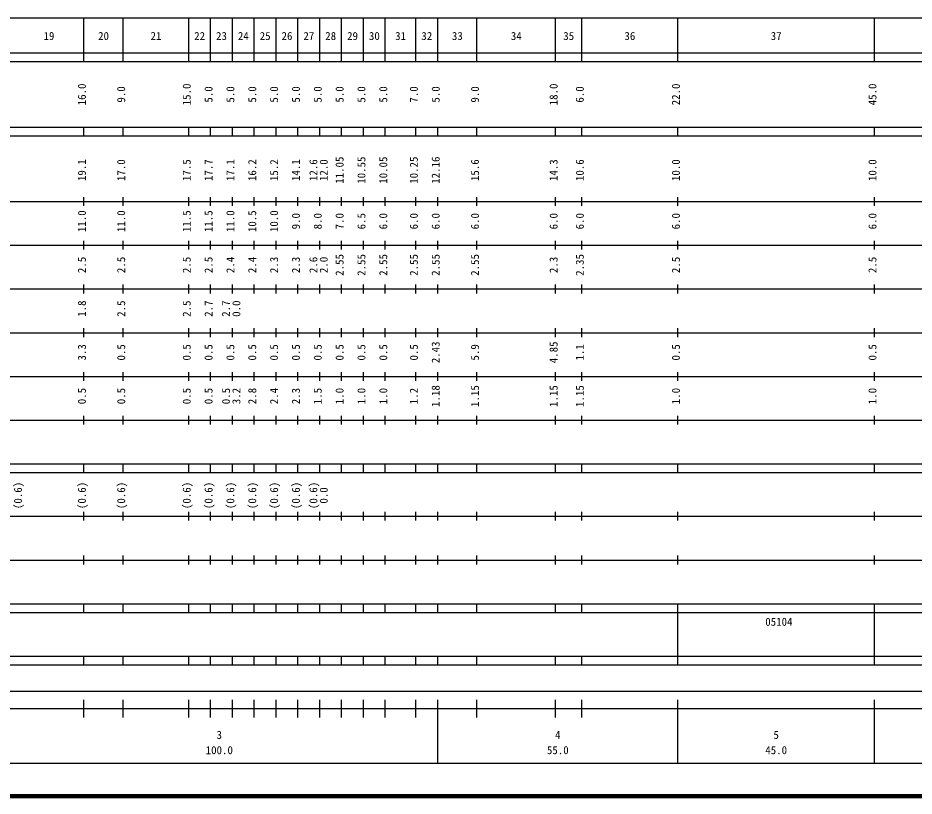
# Model space of a CAD drawing. Units: millimetres on the paper, enlarged 1000 times. Extents: x 40000 to 680000, y 20000 to 380000.
# Drawn here: x 271897 to 477069, y 20000 to 198000 of the extents above; entities that cross this region are included whole.
import ezdxf
from ezdxf.enums import TextEntityAlignment as Align

# ---------------------------------------------------------------- set-up
doc = ezdxf.new("R2010")
doc.units = ezdxf.units.MM
doc.header["$LTSCALE"] = 1000
doc.layers.add('M-TTL', color=2, linetype='Continuous', lineweight=140)
doc.layers.add('M-TTL-BAND', color=7, linetype='Continuous', lineweight=25)
doc.styles.add('ＭＳ ゴシック', font='')
doc.styles.get('ＭＳ ゴシック').set_extended_font_data('MS Gothic')

msp = doc.modelspace()

# ---------------------------------------------------------------- linework, layer by layer
at = {"layer": 'M-TTL'}
msp.add_line((40000, 20000), (680000, 20000), dxfattribs=at)
at = {"layer": 'M-TTL-BAND'}
for p, q in [((68000, 198000), (579000, 198000)), ((287000, 188000), (287000, 198000)), ((296000, 188000), (296000, 198000)), ((311000, 188000), (311000, 198000)), ((316000, 188000), (316000, 198000)), ((321000, 188000), (321000, 198000)), ((326000, 188000), (326000, 198000)), ((331000, 188000), (331000, 198000)), ((336000, 188000), (336000, 198000)), ((341000, 188000), (341000, 198000)), ((346000, 188000), (346000, 198000)), ((351000, 188000), (351000, 198000)), ((356000, 188000), (356000, 198000)), ((363000, 188000), (363000, 198000)), ((368000, 188000), (368000, 198000)), ((377000, 188000), (377000, 198000)), ((395000, 188000), (395000, 198000)), ((401000, 188000), (401000, 198000)), ((423000, 188000), (423000, 198000)), ((468000, 188000), (468000, 198000)), ((40000, 190000), (579000, 190000)), ((40000, 188000), (579000, 188000)), ((40000, 173000), (579000, 173000)), ((287000, 171000), (287000, 173000)), ((296000, 171000), (296000, 173000)), ((311000, 171000), (311000, 173000)), ((316000, 171000), (316000, 173000)), ((321000, 171000), (321000, 173000)), ((326000, 171000), (326000, 173000)), ((331000, 171000), (331000, 173000)), ((336000, 171000), (336000, 173000)), ((341000, 171000), (341000, 173000)), ((346000, 171000), (346000, 173000)), ((351000, 171000), (351000, 173000)), ((356000, 171000), (356000, 173000)), ((363000, 171000), (363000, 173000)), ((368000, 171000), (368000, 173000)), ((377000, 171000), (377000, 173000)), ((395000, 171000), (395000, 173000)), ((401000, 171000), (401000, 173000)), ((423000, 171000), (423000, 173000)), ((468000, 171000), (468000, 173000)), ((40000, 171000), (579000, 171000)), ((40000, 156000), (579000, 156000)), ((287000, 155000), (287000, 157000)), ((296000, 155000), (296000, 157000)), ((311000, 155000), (311000, 157000)), ((316000, 155000), (316000, 157000)), ((321000, 155000), (321000, 157000)), ((326000, 155000), (326000, 157000)), ((331000, 155000), (331000, 157000)), ((336000, 155000), (336000, 157000)), ((341000, 155000), (341000, 157000)), ((346000, 155000), (346000, 157000)), ((351000, 155000), (351000, 157000)), ((356000, 155000), (356000, 157000)), ((363000, 155000), (363000, 157000)), ((368000, 155000), (368000, 157000)), ((377000, 155000), (377000, 157000)), ((395000, 155000), (395000, 157000)), ((401000, 155000), (401000, 157000)), ((423000, 155000), (423000, 157000)), ((468000, 155000), (468000, 157000)), ((46000, 146000), (579000, 146000)), ((287000, 145000), (287000, 147000)), ((296000, 145000), (296000, 147000)), ((311000, 145000), (311000, 147000)), ((316000, 145000), (316000, 147000)), ((321000, 145000), (321000, 147000)), ((326000, 145000), (326000, 147000)), ((331000, 145000), (331000, 147000)), ((336000, 145000), (336000, 147000)), ((341000, 145000), (341000, 147000)), ((346000, 145000), (346000, 147000)), ((351000, 145000), (351000, 147000)), ((356000, 145000), (356000, 147000)), ((363000, 145000), (363000, 147000)), ((368000, 145000), (368000, 147000)), ((377000, 145000), (377000, 147000)), ((395000, 145000), (395000, 147000)), ((401000, 145000), (401000, 147000)), ((423000, 145000), (423000, 147000)), ((468000, 145000), (468000, 147000)), ((52000, 136000), (579000, 136000)), ((287000, 135000), (287000, 137000)), ((296000, 135000), (296000, 137000)), ((311000, 135000), (311000, 137000)), ((316000, 135000), (316000, 137000)), ((321000, 135000), (321000, 137000)), ((326000, 135000), (326000, 137000)), ((331000, 135000), (331000, 137000)), ((336000, 135000), (336000, 137000)), ((341000, 135000), (341000, 137000)), ((346000, 135000), (346000, 137000)), ((351000, 135000), (351000, 137000)), ((356000, 135000), (356000, 137000)), ((363000, 135000), (363000, 137000)), ((368000, 135000), (368000, 137000)), ((377000, 135000), (377000, 137000)), ((395000, 135000), (395000, 137000)), ((401000, 135000), (401000, 137000)), ((423000, 135000), (423000, 137000)), ((468000, 135000), (468000, 137000)), ((46000, 126000), (579000, 126000)), ((287000, 125000), (287000, 127000)), ((296000, 125000), (296000, 127000)), ((311000, 125000), (311000, 127000)), ((316000, 125000), (316000, 127000)), ((321000, 125000), (321000, 127000)), ((326000, 125000), (326000, 127000)), ((331000, 125000), (331000, 127000)), ((336000, 125000), (336000, 127000)), ((341000, 125000), (341000, 127000)), ((346000, 125000), (346000, 127000)), ((351000, 125000), (351000, 127000)), ((356000, 125000), (356000, 127000)), ((363000, 125000), (363000, 127000)), ((368000, 125000), (368000, 127000)), ((377000, 125000), (377000, 127000)), ((395000, 125000), (395000, 127000)), ((401000, 125000), (401000, 127000)), ((423000, 125000), (423000, 127000)), ((468000, 125000), (468000, 127000)), ((287000, 115000), (287000, 117000)), ((296000, 115000), (296000, 117000)), ((311000, 115000), (311000, 117000)), ((316000, 115000), (316000, 117000)), ((321000, 115000), (321000, 117000)), ((326000, 115000), (326000, 117000)), ((331000, 115000), (331000, 117000)), ((336000, 115000), (336000, 117000)), ((341000, 115000), (341000, 117000)), ((346000, 115000), (346000, 117000)), ((351000, 115000), (351000, 117000)), ((356000, 115000), (356000, 117000)), ((363000, 115000), (363000, 117000)), ((368000, 115000), (368000, 117000)), ((377000, 115000), (377000, 117000)), ((395000, 115000), (395000, 117000)), ((401000, 115000), (401000, 117000)), ((423000, 115000), (423000, 117000)), ((468000, 115000), (468000, 117000)), ((52000, 116000), (579000, 116000)), ((287000, 105000), (287000, 107000)), ((296000, 105000), (296000, 107000)), ((311000, 105000), (311000, 107000)), ((316000, 105000), (316000, 107000)), ((321000, 105000), (321000, 107000)), ((326000, 105000), (326000, 107000)), ((331000, 105000), (331000, 107000)), ((336000, 105000), (336000, 107000)), ((341000, 105000), (341000, 107000)), ((346000, 105000), (346000, 107000)), ((351000, 105000), (351000, 107000)), ((356000, 105000), (356000, 107000)), ((363000, 105000), (363000, 107000)), ((368000, 105000), (368000, 107000)), ((377000, 105000), (377000, 107000)), ((395000, 105000), (395000, 107000)), ((401000, 105000), (401000, 107000)), ((423000, 105000), (423000, 107000)), ((468000, 105000), (468000, 107000)), ((46000, 106000), (579000, 106000)), ((40000, 96000), (579000, 96000)), ((287000, 94000), (287000, 96000)), ((296000, 94000), (296000, 96000)), ((311000, 94000), (311000, 96000)), ((316000, 94000), (316000, 96000)), ((321000, 94000), (321000, 96000)), ((326000, 94000), (326000, 96000)), ((331000, 94000), (331000, 96000)), ((336000, 94000), (336000, 96000)), ((341000, 94000), (341000, 96000)), ((346000, 94000), (346000, 96000)), ((351000, 94000), (351000, 96000)), ((356000, 94000), (356000, 96000)), ((363000, 94000), (363000, 96000)), ((368000, 94000), (368000, 96000)), ((377000, 94000), (377000, 96000)), ((395000, 94000), (395000, 96000)), ((401000, 94000), (401000, 96000)), ((423000, 94000), (423000, 96000)), ((468000, 94000), (468000, 96000)), ((40000, 94000), (579000, 94000)), ((287000, 83000), (287000, 85000)), ((296000, 83000), (296000, 85000)), ((311000, 83000), (311000, 85000)), ((316000, 83000), (316000, 85000)), ((321000, 83000), (321000, 85000)), ((326000, 83000), (326000, 85000)), ((331000, 83000), (331000, 85000)), ((336000, 83000), (336000, 85000)), ((341000, 83000), (341000, 85000)), ((346000, 83000), (346000, 85000)), ((351000, 83000), (351000, 85000)), ((356000, 83000), (356000, 85000)), ((363000, 83000), (363000, 85000)), ((368000, 83000), (368000, 85000)), ((377000, 83000), (377000, 85000)), ((395000, 83000), (395000, 85000)), ((401000, 83000), (401000, 85000)), ((423000, 83000), (423000, 85000)), ((468000, 83000), (468000, 85000)), ((49000, 84000), (579000, 84000)), ((40000, 74000), (579000, 74000)), ((287000, 73000), (287000, 75000)), ((296000, 73000), (296000, 75000)), ((311000, 73000), (311000, 75000)), ((316000, 73000), (316000, 75000)), ((321000, 73000), (321000, 75000)), ((326000, 73000), (326000, 75000)), ((331000, 73000), (331000, 75000)), ((336000, 73000), (336000, 75000)), ((341000, 73000), (341000, 75000)), ((346000, 73000), (346000, 75000)), ((351000, 73000), (351000, 75000)), ((356000, 73000), (356000, 75000)), ((363000, 73000), (363000, 75000)), ((368000, 73000), (368000, 75000)), ((377000, 73000), (377000, 75000)), ((395000, 73000), (395000, 75000)), ((401000, 73000), (401000, 75000)), ((423000, 73000), (423000, 75000)), ((468000, 73000), (468000, 75000)), ((40000, 64000), (579000, 64000)), ((287000, 62000), (287000, 64000)), ((296000, 62000), (296000, 64000)), ((311000, 62000), (311000, 64000)), ((316000, 62000), (316000, 64000)), ((321000, 62000), (321000, 64000)), ((326000, 62000), (326000, 64000)), ((331000, 62000), (331000, 64000)), ((336000, 62000), (336000, 64000)), ((341000, 62000), (341000, 64000)), ((346000, 62000), (346000, 64000)), ((351000, 62000), (351000, 64000)), ((356000, 62000), (356000, 64000)), ((363000, 62000), (363000, 64000)), ((368000, 62000), (368000, 64000)), ((377000, 62000), (377000, 64000)), ((395000, 62000), (395000, 64000)), ((401000, 62000), (401000, 64000)), ((423000, 62000), (423000, 64000)), ((468000, 62000), (468000, 64000)), ((40000, 62000), (579000, 62000)), ((423000, 52000), (423000, 62000)), ((468000, 52000), (468000, 62000)), ((468000, 52000), (468000, 62000)), ((40000, 52000), (579000, 52000)), ((287000, 50000), (287000, 52000)), ((296000, 50000), (296000, 52000)), ((311000, 50000), (311000, 52000)), ((316000, 50000), (316000, 52000)), ((321000, 50000), (321000, 52000)), ((326000, 50000), (326000, 52000)), ((331000, 50000), (331000, 52000)), ((336000, 50000), (336000, 52000)), ((341000, 50000), (341000, 52000)), ((346000, 50000), (346000, 52000)), ((351000, 50000), (351000, 52000)), ((356000, 50000), (356000, 52000)), ((363000, 50000), (363000, 52000)), ((368000, 50000), (368000, 52000)), ((377000, 50000), (377000, 52000)), ((395000, 50000), (395000, 52000)), ((401000, 50000), (401000, 52000)), ((423000, 50000), (423000, 52000)), ((468000, 50000), (468000, 52000)), ((40000, 50000), (579000, 50000)), ((71000, 44000), (565000, 44000)), ((287000, 38000), (287000, 42000)), ((296000, 38000), (296000, 42000)), ((311000, 38000), (311000, 42000)), ((316000, 38000), (316000, 42000)), ((321000, 38000), (321000, 42000)), ((326000, 38000), (326000, 42000)), ((331000, 38000), (331000, 42000)), ((336000, 38000), (336000, 42000)), ((341000, 38000), (341000, 42000)), ((346000, 38000), (346000, 42000)), ((351000, 38000), (351000, 42000)), ((356000, 38000), (356000, 42000)), ((363000, 38000), (363000, 42000)), ((368000, 27500), (368000, 42000)), ((377000, 38000), (377000, 42000)), ((395000, 38000), (395000, 42000)), ((401000, 38000), (401000, 42000)), ((423000, 27500), (423000, 42000)), ((468000, 27500), (468000, 42000)), ((40000, 40000), (579000, 40000)), ((68000, 27500), (579000, 27500))]:
    msp.add_line(p, q, dxfattribs=at)

# ---------------------------------------------------------------- texts
at = {"layer": 'M-TTL-BAND', "style": 'ＭＳ ゴシック'}
for s, p in [('19', (279000, 192405)), ('20', (291500, 192405)), ('21', (303500, 192405)), ('22', (313500, 192405)), ('23', (318500, 192405)), ('24', (323500, 192405)), ('25', (328500, 192405)), ('26', (333500, 192405)), ('27', (338500, 192405)), ('28', (343500, 192405)), ('29', (348500, 192405)), ('30', (353500, 192405)), ('31', (359500, 192405)), ('32', (365500, 192405)), ('33', (372500, 192405)), ('34', (386000, 192405)), ('35', (398000, 192405)), ('36', (412000, 192405)), ('37', (445500, 192405)), ('3', (318000, 32523)), ('4', (395500, 32523)), ('5', (445500, 32523)), ('100.0', (318000, 29033)), ('55.0', (395500, 29033)), ('45.0', (445500, 29033))]:
    msp.add_text(s, height=1833, dxfattribs=at).set_placement(p, align=Align.BOTTOM_CENTER)
for s, p in [('16.0', (288000, 180500)), ('15.0', (312000, 180500)), ('18.0', (396000, 180500)), ('22.0', (424000, 180500)), ('45.0', (469000, 180500)), ('9.0', (297000, 180500)), ('5.0', (317000, 180500)), ('5.0', (322000, 180500)), ('5.0', (327000, 180500)), ('5.0', (332000, 180500)), ('5.0', (337000, 180500)), ('5.0', (342000, 180500)), ('5.0', (347000, 180500)), ('5.0', (352000, 180500)), ('5.0', (357000, 180500)), ('7.0', (364000, 180500)), ('5.0', (369000, 180500)), ('9.0', (378000, 180500)), ('6.0', (402000, 180500)), ('19.1', (288000, 163174)), ('17.0', (297000, 163174)), ('17.5', (312000, 163174)), ('17.7', (317000, 163174)), ('17.1', (322000, 163174)), ('16.2', (327000, 163174)), ('15.2', (332000, 163174)), ('14.1', (337000, 163174)), ('12.6', (341000, 163174)), ('12.0', (343370, 163174)), ('11.05', (347000, 163174)), ('10.55', (352000, 163174)), ('10.05', (357000, 163174)), ('10.25', (364000, 163174)), ('12.16', (369000, 163174)), ('15.6', (378000, 163174)), ('14.3', (396000, 163174)), ('10.6', (402000, 163174)), ('10.0', (424000, 163174)), ('10.0', (469000, 163174)), ('11.0', (288000, 151500)), ('11.0', (297000, 151500)), ('11.5', (312000, 151500)), ('11.5', (317000, 151500)), ('11.0', (322000, 151500)), ('10.5', (327000, 151500)), ('10.0', (332000, 151500)), ('9.0', (337000, 151500)), ('8.0', (342000, 151500)), ('7.0', (347000, 151500)), ('6.5', (352000, 151500)), ('6.0', (357000, 151500)), ('6.0', (364000, 151500)), ('6.0', (369000, 151500)), ('6.0', (378000, 151500)), ('6.0', (396000, 151500)), ('6.0', (402000, 151500)), ('6.0', (424000, 151500)), ('6.0', (469000, 151500)), ('2.55', (347000, 141500)), ('2.55', (352000, 141500)), ('2.55', (357000, 141500)), ('2.55', (364000, 141500)), ('2.55', (369000, 141500)), ('2.55', (378000, 141500)), ('2.35', (402000, 141500)), ('2.5', (288000, 141500)), ('2.5', (297000, 141500)), ('2.5', (312000, 141500)), ('2.5', (317000, 141500)), ('2.4', (322000, 141500)), ('2.4', (327000, 141500)), ('2.3', (332000, 141500)), ('2.3', (337000, 141500)), ('2.6', (341000, 141500)), ('2.0', (343370, 141500)), ('2.3', (396000, 141500)), ('2.5', (424000, 141500)), ('2.5', (469000, 141500)), ('1.8', (288000, 131500)), ('2.5', (297000, 131500)), ('2.5', (312000, 131500)), ('2.7', (317000, 131500)), ('2.7', (321000, 131500)), ('0.0', (323370, 131500)), ('3.3', (288000, 121500)), ('0.5', (297000, 121500)), ('0.5', (312000, 121500)), ('0.5', (317000, 121500)), ('0.5', (322000, 121500)), ('0.5', (327000, 121500)), ('0.5', (332000, 121500)), ('0.5', (337000, 121500)), ('0.5', (342000, 121500)), ('0.5', (347000, 121500)), ('0.5', (352000, 121500)), ('0.5', (357000, 121500)), ('0.5', (364000, 121500)), ('2.43', (369000, 121500)), ('5.9', (378000, 121500)), ('4.85', (396000, 121500)), ('1.1', (402000, 121500)), ('0.5', (424000, 121500)), ('0.5', (469000, 121500)), ('0.5', (288000, 111500)), ('0.5', (297000, 111500)), ('0.5', (312000, 111500)), ('0.5', (317000, 111500)), ('0.5', (321000, 111500)), ('3.2', (323370, 111500)), ('2.8', (327000, 111500)), ('2.4', (332000, 111500)), ('2.3', (337000, 111500)), ('1.5', (342000, 111500)), ('1.0', (347000, 111500)), ('1.0', (352000, 111500)), ('1.0', (357000, 111500)), ('1.2', (364000, 111500)), ('1.18', (369000, 111500)), ('1.15', (378000, 111500)), ('1.15', (396000, 111500)), ('1.15', (402000, 111500)), ('1.0', (424000, 111500)), ('1.0', (469000, 111500)), ('(0.6)', (273370, 88764)), ('(0.6)', (288000, 88764)), ('(0.6)', (297000, 88764)), ('(0.6)', (312000, 88764)), ('(0.6)', (317000, 88764)), ('(0.6)', (322000, 88764)), ('(0.6)', (327000, 88764)), ('(0.6)', (332000, 88764)), ('(0.6)', (337000, 88764)), ('(0.6)', (341000, 88764)), ('0.0', (343370, 88764))]:
    msp.add_text(s, height=1833, rotation=90, dxfattribs=at).set_placement(p, align=Align.BOTTOM_CENTER)
msp.add_text('05104', height=1833, dxfattribs=at).set_placement((443000, 58405), align=Align.BOTTOM_LEFT)

doc.saveas('drawing.dxf')
